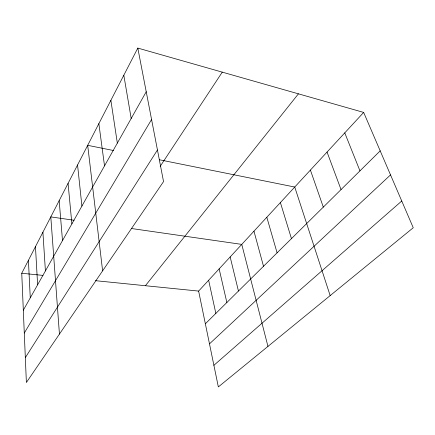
<?xml version="1.0" encoding="UTF-8"?>
<svg xmlns="http://www.w3.org/2000/svg" width="435" height="435" viewBox="0 0 435 435"><rect width="100%" height="100%" fill="white"/><g stroke="black" fill="none" stroke-linecap="round" stroke-linejoin="round"><path stroke-width="0.65" d="M137.808 48.078L163.544 181.596L26.383 382.506L21.75 273.256L137.808 48.078L363.665 112.42L413.25 227.75L218.343 386.922L198.626 291.086L363.665 112.42M23.316 310.209L146.225 91.752M24.289 333.058L151.576 119.505M25.328 357.619L157.448 149.988M160.2 166.333L222.269 72.139M145.404 285.719L298.432 93.835M205.353 323.781L380.19 150.853M209.485 343.857L390.532 174.908M213.895 365.308L401.755 201.013M21.75 273.256L43 275.399M95.461 280.684L198.626 291.086M74.102 220.257L50.797 216.902L59.432 334.091M131.419 228.505L241.762 244.388L267.96 346.401M113.443 150.51L87.685 145.323L102.616 270.842M159.302 159.748L294.74 187.034L330.165 295.599M344.765 132.876L359.957 170.863M327.049 152.06L341.035 189.578M310.405 170.074L323.308 207.109M280.39 202.569L291.45 238.625M266.818 217.261L277.09 252.827M253.958 231.181L263.507 266.263M230.169 256.938L238.445 291.048M219.142 268.873L226.863 302.51M208.642 280.243L215.842 313.407M123.817 75.222L131.191 118.478M110.871 100.333L117.336 143.104M98.859 123.638L104.52 165.876M77.56 164.968L81.91 206.07M68.072 183.374L71.884 223.889M59.171 200.649L62.499 240.571M42.902 232.208L45.414 270.929M35.458 246.661L37.622 284.789M28.416 260.32L30.265 297.855"/></g></svg>
